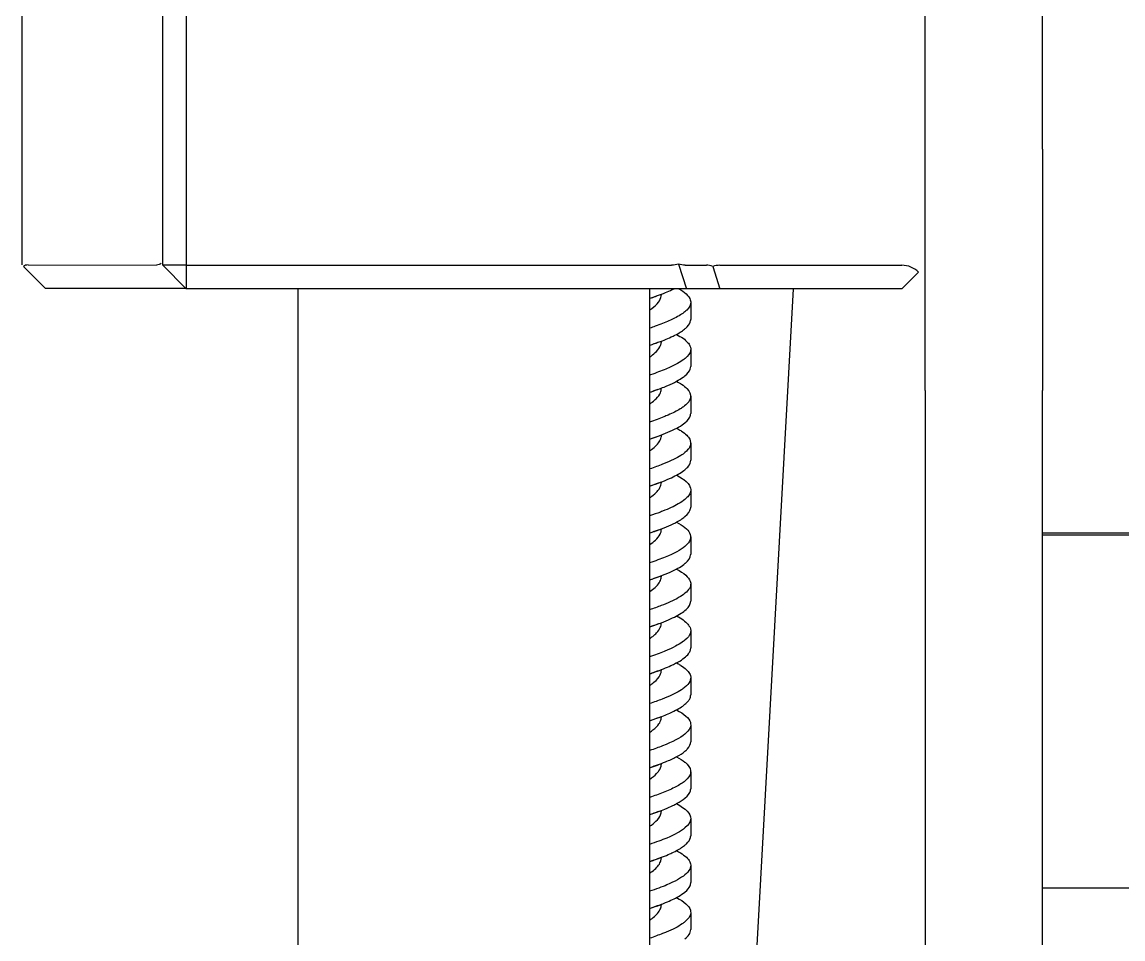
# Model space of a CAD drawing. Header units: millimetres. Extents: x 129 to 6329, y 33 to 3553.
# Drawn here: x 5251.2 to 5438.9, y 1181.4 to 1337.8 of the extents above; entities that cross this region are included whole.
import ezdxf

# ---------------------------------------------------------------- set-up
doc = ezdxf.new("R2010")
doc.units = ezdxf.units.MM
doc.layers.add('vistasIsometricas', color=255, linetype='Continuous')

msp = doc.modelspace()

# ---------------------------------------------------------------- linework, layer by layer
at = {"layer": 'vistasIsometricas', "extrusion": (0, 1, 0)}
for p, q in [((5275.236, 1296.299), (5275.236, 1464.299)), ((5279.236, 1464.296), (5279.236, 1296.296)), ((5405.236, 1316.102), (5405.236, 1444.463)), ((5425.236, 1316.102), (5425.236, 1444.463)), ((5251.236, 1296.353), (5251.236, 1428.145)), ((5405.236, 1274.963), (5405.236, 1316.102)), ((5425.236, 1316.102), (5425.236, 1274.963)), ((5251.512, 1296.075), (5255.236, 1292.353)), ((5252.304, 1296.351), (5274.168, 1296.331)), ((5275.236, 1296.299), (5279.236, 1292.299)), ((5279.236, 1296.296), (5275.236, 1296.299)), ((5279.236, 1296.296), (5361.975, 1296.296)), ((5279.236, 1296.296), (5279.236, 1292.299)), ((5363.177, 1296.481), (5364.497, 1292.299)), ((5364.269, 1296.295), (5367.915, 1296.293)), ((5369.007, 1296.108), (5370.21, 1292.296)), ((5370.21, 1296.293), (5401.236, 1296.293)), ((5404.064, 1295.122), (5401.236, 1292.296)), ((5279.204, 1292.331), (5255.236, 1292.353)), ((5364.497, 1292.299), (5279.236, 1292.299)), ((5298.236, 1292.299), (5298.236, 898.523)), ((5358.236, 1292.299), (5358.236, 829.409)), ((5370.21, 1292.296), (5364.497, 1292.299)), ((5365.236, 976.534), (5382.778, 1292.296)), ((5401.236, 1292.296), (5370.21, 1292.296)), ((5360.236, 1291.318), (5360.236, 1291.358)), ((5365.236, 1289.978), (5365.236, 1287.05)), ((5360.236, 1283.318), (5360.236, 1283.358)), ((5365.236, 1281.978), (5365.236, 1279.05)), ((5360.236, 1275.318), (5360.236, 1275.358)), ((5405.236, 1274.963), (5405.236, 1111.638)), ((5425.236, 1111.638), (5425.236, 1274.963)), ((5365.236, 1273.978), (5365.236, 1271.05)), ((5360.236, 1267.318), (5360.236, 1267.358)), ((5365.236, 1265.978), (5365.236, 1263.05)), ((5360.236, 1259.318), (5360.236, 1259.358)), ((5365.236, 1257.978), (5365.236, 1255.05)), ((5360.236, 1251.318), (5360.236, 1251.358)), ((5425.236, 1250.674), (5485.236, 1250.674)), ((5425.236, 1250.338), (5485.236, 1250.338)), ((5365.236, 1249.978), (5365.236, 1247.05)), ((5360.236, 1243.318), (5360.236, 1243.358)), ((5365.236, 1241.978), (5365.236, 1239.05)), ((5360.236, 1235.318), (5360.236, 1235.358)), ((5365.236, 1233.978), (5365.236, 1231.05)), ((5360.236, 1227.318), (5360.236, 1227.358)), ((5365.236, 1225.978), (5365.236, 1223.05)), ((5360.236, 1219.318), (5360.236, 1219.358)), ((5365.236, 1217.978), (5365.236, 1215.05)), ((5360.236, 1211.318), (5360.236, 1211.358)), ((5365.236, 1209.967), (5365.236, 1207.05)), ((5360.236, 1203.318), (5360.236, 1203.358)), ((5365.236, 1201.978), (5365.236, 1199.05)), ((5360.236, 1195.318), (5360.236, 1195.358)), ((5365.236, 1193.978), (5365.236, 1191.05)), ((5425.236, 1190.163), (5485.236, 1190.163)), ((5360.236, 1187.318), (5360.236, 1187.358)), ((5365.236, 1185.978), (5365.236, 1183.05))]:
    msp.add_line(p, q, dxfattribs=at)
at = {"layer": 'vistasIsometricas'}
for centre, major_axis, ratio, start_param, end_param in [((5255.236, 1292.353), (-3.724, 3.721), 0.3922146, -0.3746576, -0.0005728), ((5370.21, 1292.296), (-3.549, 3.545), 0.5202606, -0.7861301, -0.4806975), ((5370.21, 1292.296), (4, 0), 0.99916, 1.5707963, 1.8762289), ((5401.236, 1292.296), (-4, 0), 0.99916, 3.9269908, 4.712389)]:
    msp.add_ellipse(centre, major_axis=major_axis, ratio=ratio, start_param=start_param, end_param=end_param, dxfattribs=at)
at = {"layer": 'vistasIsometricas', "extrusion": (-2.07411e-16, 7.40543e-18, -1)}
msp.add_ellipse((5271.236, 1300.328), major_axis=(-3.724, 3.721), ratio=0.3922146, start_param=3.1421654, end_param=3.5162502, dxfattribs=at)
at = {"layer": 'vistasIsometricas', "extrusion": (-2e-16, -2.16531e-34, -1)}
msp.add_ellipse((5361.975, 1300.293), major_axis=(4, 0), ratio=0.99916, start_param=1.2653637, end_param=1.5707963, dxfattribs=at)
at = {"layer": 'vistasIsometricas', "extrusion": (-2.12711e-16, 1.26953e-17, -1)}
msp.add_ellipse((5361.975, 1300.293), major_axis=(-3.549, 3.545), ratio=0.5202606, start_param=3.6222901, end_param=3.9277227, dxfattribs=at)
at = {"layer": 'vistasIsometricas'}
for points, knots in [([(5358.236, 1290.641), (5358.254, 1290.647), (5358.272, 1290.653), (5358.61, 1290.767), (5358.922, 1290.875), (5360.191, 1291.328), (5361.06, 1291.673), (5362.022, 1292.112), (5362.219, 1292.206), (5362.407, 1292.299)], [1.33841002, 1.33841002, 1.33841002, 1.33841002, 1.34023497, 1.34023497, 1.37297277, 1.37297277, 1.47769563, 1.47769563, 1.50611772, 1.50611772, 1.50611772, 1.50611772]), ([(5363.206, 1292.299), (5363.714, 1292.004), (5364.132, 1291.708), (5364.452, 1291.413), (5364.825, 1291.069), (5365.067, 1290.725), (5365.173, 1290.381), (5365.209, 1290.264), (5365.23, 1290.148), (5365.235, 1290.032), (5365.254, 1289.571), (5365.027, 1289.111), (5364.564, 1288.65), (5364.472, 1288.558), (5364.37, 1288.466), (5364.259, 1288.374)], [0.5625891698, 0.5625891698, 0.5625891698, 0.5625891698, 0.5632277195, 0.5632277195, 0.5632277195, 0.5639710015, 0.5639710015, 0.5639710015, 0.5642225922, 0.5642225922, 0.5642225922, 0.5652174603, 0.5652174603, 0.5652174603, 0.5654160894, 0.5654160894, 0.5654160894, 0.5654160894]), ([(5358.236, 1288.651), (5358.25, 1288.661), (5358.264, 1288.671), (5358.778, 1289.025), (5359.188, 1289.368), (5359.822, 1290.067), (5360.04, 1290.42), (5360.207, 1290.955), (5360.236, 1291.136), (5360.236, 1291.318)], [-15.64572586, -15.64572586, -15.64572586, -15.64572586, -15.64349195, -15.64349195, -15.56326984, -15.56326984, -15.48097145, -15.48097145, -15.43870708, -15.43870708, -15.43870708, -15.43870708]), ([(5364.259, 1288.374), (5363.813, 1288.006), (5363.219, 1287.637), (5362.49, 1287.269), (5361.895, 1286.969), (5361.211, 1286.669), (5360.448, 1286.369), (5360.041, 1286.209), (5359.611, 1286.049), (5359.161, 1285.889), (5358.862, 1285.782), (5358.553, 1285.676), (5358.236, 1285.569)], [0.5654160913, 0.5654160913, 0.5654160913, 0.5654160913, 0.5662123406, 0.5662123406, 0.5662123406, 0.5668611709, 0.5668611709, 0.5668611709, 0.5672072241, 0.5672072241, 0.5672072241, 0.567437633, 0.567437633, 0.567437633, 0.567437633]), ([(5358.236, 1282.641), (5358.624, 1282.771), (5359, 1282.902), (5360.323, 1283.379), (5361.185, 1283.725), (5362.15, 1284.172), (5362.357, 1284.273), (5363.216, 1284.712), (5363.763, 1285.049), (5364.362, 1285.527), (5364.515, 1285.667), (5364.975, 1286.155), (5365.167, 1286.502), (5365.231, 1286.916), (5365.236, 1286.983), (5365.236, 1287.05)], [2.9605564, 2.9605564, 2.9605564, 2.9605564, 3.00010973, 3.00010973, 3.10526013, 3.10526013, 3.13576651, 3.13576651, 3.23825617, 3.23825617, 3.28066322, 3.28066322, 3.38599444, 3.38599444, 3.40621999, 3.40621999, 3.40621999, 3.40621999]), ([(5362.822, 1284.514), (5363.656, 1284.067), (5364.3, 1283.612), (5364.711, 1283.151), (5364.806, 1283.044), (5364.888, 1282.938), (5364.958, 1282.831), (5365.185, 1282.481), (5365.276, 1282.127), (5365.219, 1281.769), (5365.146, 1281.315), (5364.835, 1280.855), (5364.275, 1280.388), (5364.27, 1280.383), (5364.264, 1280.379), (5364.259, 1280.374)], [0.5703346125, 0.5703346125, 0.5703346125, 0.5703346125, 0.5713281561, 0.5713281561, 0.5713281561, 0.5715569, 0.5715569, 0.5715569, 0.5723037639, 0.5723037639, 0.5723037639, 0.573250879, 0.573250879, 0.573250879, 0.5732599181, 0.5732599181, 0.5732599181, 0.5732599181]), ([(5358.236, 1280.651), (5358.317, 1280.707), (5358.396, 1280.762), (5358.831, 1281.077), (5359.138, 1281.336), (5359.722, 1281.937), (5359.958, 1282.277), (5360.171, 1282.807), (5360.216, 1282.995), (5360.234, 1283.228), (5360.236, 1283.273), (5360.236, 1283.318)], [-16.26673172, -16.26673172, -16.26673172, -16.26673172, -16.25380481, -16.25380481, -16.1934735, -16.1934735, -16.11401056, -16.11401056, -16.07016266, -16.07016266, -16.05977212, -16.05977212, -16.05977212, -16.05977212]), ([(5364.259, 1280.374), (5363.715, 1279.925), (5362.941, 1279.469), (5361.948, 1279.007), (5361.648, 1278.868), (5361.328, 1278.728), (5360.989, 1278.587), (5360.223, 1278.27), (5359.359, 1277.949), (5358.406, 1277.627), (5358.35, 1277.607), (5358.293, 1277.588), (5358.236, 1277.569)], [0.5732599181, 0.5732599181, 0.5732599181, 0.5732599181, 0.574171871, 0.574171871, 0.574171871, 0.5744470655, 0.5744470655, 0.5744470655, 0.5750688051, 0.5750688051, 0.5750688051, 0.575105721, 0.575105721, 0.575105721, 0.575105721]), ([(5364.259, 1277.446), (5364.715, 1277.824), (5365.015, 1278.201), (5365.151, 1278.579), (5365.207, 1278.736), (5365.236, 1278.893), (5365.236, 1279.05)], [0.4266878204, 0.4266878204, 0.4266878204, 0.4266878204, 0.4275033957, 0.4275033957, 0.4275033957, 0.4278427096, 0.4278427096, 0.4278427096, 0.4278427096]), ([(5358.236, 1274.641), (5359.029, 1274.907), (5359.77, 1275.174), (5360.448, 1275.441), (5360.767, 1275.566), (5361.072, 1275.691), (5361.362, 1275.816), (5362.428, 1276.277), (5363.296, 1276.737), (5363.936, 1277.197), (5364.051, 1277.28), (5364.159, 1277.363), (5364.259, 1277.446)], [0.4246662109, 0.4246662109, 0.4246662109, 0.4246662109, 0.4252427329, 0.4252427329, 0.4252427329, 0.4255136432, 0.4255136432, 0.4255136432, 0.4265085139, 0.4265085139, 0.4265085139, 0.4266878186, 0.4266878186, 0.4266878186, 0.4266878186]), ([(5362.822, 1276.514), (5363.133, 1276.347), (5363.415, 1276.181), (5364.044, 1275.767), (5364.354, 1275.521), (5365.079, 1274.782), (5365.291, 1274.292), (5365.177, 1273.456), (5364.994, 1273.113), (5364.5, 1272.574), (5364.279, 1272.38), (5363.842, 1272.055), (5363.647, 1271.924), (5362.871, 1271.446), (5362.183, 1271.1), (5361.147, 1270.652), (5360.904, 1270.55), (5359.918, 1270.155), (5359.11, 1269.862), (5358.236, 1269.569)], [1.20377147, 1.20377147, 1.20377147, 1.20377147, 1.25426655, 1.25426655, 1.32910581, 1.32910581, 1.47809507, 1.47809507, 1.58242203, 1.58242203, 1.64125171, 1.64125171, 1.68097549, 1.68097549, 1.78609534, 1.78609534, 1.81679086, 1.81679086, 1.90584358, 1.90584358, 1.90584358, 1.90584358]), ([(5358.236, 1272.651), (5358.397, 1272.761), (5358.548, 1272.871), (5358.933, 1273.167), (5359.148, 1273.353), (5359.68, 1273.884), (5359.928, 1274.227), (5360.182, 1274.82), (5360.236, 1275.069), (5360.236, 1275.318)], [-23.11613081, -23.11613081, -23.11613081, -23.11613081, -23.0905827, -23.0905827, -23.04718544, -23.04718544, -22.96709204, -22.96709204, -22.90914572, -22.90914572, -22.90914572, -22.90914572]), ([(5364.259, 1269.446), (5364.773, 1269.872), (5365.087, 1270.295), (5365.222, 1270.83), (5365.236, 1270.94), (5365.236, 1271.05)], [0.00002064, 0.00002064, 0.00002064, 0.00002064, 0.12884586, 0.12884586, 0.16214514, 0.16214514, 0.16214514, 0.16214514]), ([(5358.236, 1266.641), (5359.571, 1267.089), (5360.751, 1267.536), (5362.277, 1268.227), (5362.754, 1268.467), (5363.598, 1268.954), (5363.962, 1269.2), (5364.259, 1269.446)], [2.9603884, 2.9603884, 2.9603884, 2.9603884, 3.09653662, 3.09653662, 3.16960922, 3.16960922, 3.24416048, 3.24416048, 3.24416048, 3.24416048]), ([(5358.236, 1264.651), (5358.338, 1264.721), (5358.437, 1264.791), (5359.225, 1265.37), (5359.715, 1265.876), (5360.127, 1266.649), (5360.208, 1266.912), (5360.234, 1267.223), (5360.236, 1267.27), (5360.236, 1267.318)], [-18.76007706, -18.76007706, -18.76007706, -18.76007706, -18.74377369, -18.74377369, -18.6253426, -18.6253426, -18.56402532, -18.56402532, -18.55296472, -18.55296472, -18.55296472, -18.55296472]), ([(5362.822, 1268.514), (5362.901, 1268.472), (5362.978, 1268.43), (5363.053, 1268.387), (5363.278, 1268.261), (5363.487, 1268.134), (5363.679, 1268.007), (5364.376, 1267.547), (5364.847, 1267.087), (5365.075, 1266.626), (5365.115, 1266.544), (5365.148, 1266.463), (5365.173, 1266.381), (5365.29, 1266.002), (5365.242, 1265.623), (5365.03, 1265.245), (5364.868, 1264.955), (5364.609, 1264.664), (5364.259, 1264.374)], [0.5797757603, 0.5797757603, 0.5797757603, 0.5797757603, 0.5798669307, 0.5798669307, 0.5798669307, 0.5801406965, 0.5801406965, 0.5801406965, 0.5811355709, 0.5811355709, 0.5811355709, 0.5813120188, 0.5813120188, 0.5813120188, 0.5821304552, 0.5821304552, 0.5821304552, 0.5827571069, 0.5827571069, 0.5827571069, 0.5827571069]), ([(5364.259, 1264.374), (5364.053, 1264.204), (5363.815, 1264.034), (5363.547, 1263.863), (5362.822, 1263.403), (5361.873, 1262.943), (5360.733, 1262.483), (5360.639, 1262.445), (5360.544, 1262.407), (5360.448, 1262.369), (5359.77, 1262.102), (5359.029, 1261.836), (5358.236, 1261.569)], [0.5827571074, 0.5827571074, 0.5827571074, 0.5827571074, 0.5831253413, 0.5831253413, 0.5831253413, 0.5841202145, 0.5841202145, 0.5841202145, 0.5842021951, 0.5842021951, 0.5842021951, 0.5847786826, 0.5847786826, 0.5847786826, 0.5847786826]), ([(5358.236, 1258.641), (5358.582, 1258.757), (5358.917, 1258.873), (5360.398, 1259.403), (5361.412, 1259.815), (5362.655, 1260.42), (5363.013, 1260.611), (5363.69, 1261.017), (5363.999, 1261.232), (5364.259, 1261.446)], [4.58197717, 4.58197717, 4.58197717, 4.58197717, 4.61722754, 4.61722754, 4.7425423, 4.7425423, 4.80059221, 4.80059221, 4.86563824, 4.86563824, 4.86563824, 4.86563824]), ([(5364.259, 1261.446), (5364.502, 1261.647), (5364.702, 1261.85), (5364.857, 1262.054), (5365.106, 1262.382), (5365.235, 1262.714), (5365.236, 1263.05)], [0.41811009384, 0.41811009384, 0.41811009384, 0.41811009384, 0.41849016246, 0.41849016246, 0.41849016246, 0.4191002971, 0.4191002971, 0.4191002971, 0.4191002971]), ([(5362.822, 1260.514), (5362.901, 1260.472), (5362.978, 1260.43), (5363.053, 1260.387), (5363.434, 1260.173), (5363.768, 1259.959), (5364.052, 1259.745), (5364.655, 1259.29), (5365.033, 1258.836), (5365.173, 1258.381), (5365.175, 1258.375), (5365.177, 1258.369), (5365.179, 1258.364), (5365.314, 1257.903), (5365.206, 1257.443), (5364.857, 1256.982), (5364.704, 1256.78), (5364.503, 1256.577), (5364.259, 1256.375)], [0.5855561009, 0.5855561009, 0.5855561009, 0.5855561009, 0.5856472761, 0.5856472761, 0.5856472761, 0.5861099916, 0.5861099916, 0.5861099916, 0.5870923653, 0.5870923653, 0.5870923653, 0.5871048631, 0.5871048631, 0.5871048631, 0.5880997394, 0.5880997394, 0.5880997394, 0.5885374545, 0.5885374545, 0.5885374545, 0.5885374545]), ([(5358.236, 1256.651), (5358.36, 1256.736), (5358.479, 1256.821), (5358.967, 1257.186), (5359.28, 1257.465), (5359.683, 1257.917), (5359.812, 1258.089), (5360.023, 1258.439), (5360.104, 1258.617), (5360.21, 1258.97), (5360.236, 1259.144), (5360.236, 1259.318)], [-18.13614383, -18.13614383, -18.13614383, -18.13614383, -18.11639036, -18.11639036, -18.05127628, -18.05127628, -18.01121239, -18.01121239, -17.96976044, -17.96976044, -17.92921457, -17.92921457, -17.92921457, -17.92921457]), ([(5364.259, 1256.375), (5363.947, 1256.117), (5363.563, 1255.859), (5363.11, 1255.601), (5362.388, 1255.19), (5361.492, 1254.779), (5360.448, 1254.369), (5360.322, 1254.319), (5360.194, 1254.27), (5360.064, 1254.22), (5359.493, 1254.003), (5358.882, 1253.786), (5358.236, 1253.569)], [0.5885374547, 0.5885374547, 0.5885374547, 0.5885374547, 0.5890946359, 0.5890946359, 0.5890946359, 0.5899825437, 0.5899825437, 0.5899825437, 0.5900895072, 0.5900895072, 0.5900895072, 0.5905589896, 0.5905589896, 0.5905589896, 0.5905589896]), ([(5364.259, 1253.446), (5364.814, 1253.906), (5365.136, 1254.364), (5365.229, 1254.899), (5365.236, 1254.974), (5365.236, 1255.05)], [0.00001254, 0.00001254, 0.00001254, 0.00001254, 0.13925217, 0.13925217, 0.16216704, 0.16216704, 0.16216704, 0.16216704]), ([(5358.236, 1250.641), (5358.619, 1250.77), (5358.993, 1250.899), (5359.356, 1251.03), (5360.602, 1251.479), (5361.715, 1251.939), (5362.626, 1252.411), (5363.283, 1252.75), (5363.834, 1253.095), (5364.259, 1253.446)], [0.4117783843, 0.4117783843, 0.4117783843, 0.4117783843, 0.4120166415, 0.4120166415, 0.4120166415, 0.4128356733, 0.4128356733, 0.4128356733, 0.4134259801, 0.4134259801, 0.4134259801, 0.4134259801]), ([(5362.816, 1252.514), (5363.943, 1251.909), (5364.723, 1251.294), (5365.053, 1250.67), (5365.45, 1249.918), (5365.2, 1249.153), (5364.259, 1248.374)], [0.5928074224, 0.5928074224, 0.5928074224, 0.5928074224, 0.5941610704, 0.5941610704, 0.5941610704, 0.5957902093, 0.5957902093, 0.5957902093, 0.5957902093]), ([(5358.236, 1248.651), (5358.619, 1248.913), (5358.95, 1249.174), (5359.58, 1249.768), (5359.843, 1250.1), (5360.156, 1250.72), (5360.231, 1251.006), (5360.236, 1251.301), (5360.236, 1251.309), (5360.236, 1251.318)], [-18.75700801, -18.75700801, -18.75700801, -18.75700801, -18.69613336, -18.69613336, -18.61863664, -18.61863664, -18.55193808, -18.55193808, -18.54999673, -18.54999673, -18.54999673, -18.54999673]), ([(5364.259, 1248.374), (5363.53, 1247.771), (5362.39, 1247.16), (5360.879, 1246.541), (5360.093, 1246.219), (5359.201, 1245.895), (5358.224, 1245.569)], [0.5957902093, 0.5957902093, 0.5957902093, 0.5957902093, 0.597051243, 0.597051243, 0.597051243, 0.5977074195, 0.5977074195, 0.5977074195, 0.5977074195]), ([(5364.259, 1245.446), (5364.292, 1245.474), (5364.325, 1245.502), (5364.357, 1245.529), (5364.885, 1245.99), (5365.179, 1246.45), (5365.228, 1246.911), (5365.233, 1246.957), (5365.236, 1247.003), (5365.236, 1247.05)], [0.4035664018, 0.4035664018, 0.4035664018, 0.4035664018, 0.4036263273, 0.4036263273, 0.4036263273, 0.4046212018, 0.4046212018, 0.4046212018, 0.4047213561, 0.4047213561, 0.4047213561, 0.4047213561]), ([(5358.236, 1242.641), (5358.362, 1242.683), (5358.487, 1242.726), (5358.611, 1242.768), (5359.263, 1242.992), (5359.877, 1243.216), (5360.448, 1243.44), (5361.048, 1243.676), (5361.599, 1243.912), (5362.096, 1244.148), (5363.007, 1244.581), (5363.736, 1245.013), (5364.259, 1245.446)], [0.4015448313, 0.4015448313, 0.4015448313, 0.4015448313, 0.4016365539, 0.4016365539, 0.4016365539, 0.4021213092, 0.4021213092, 0.4021213092, 0.4026314551, 0.4026314551, 0.4026314551, 0.4035664018, 0.4035664018, 0.4035664018, 0.4035664018]), ([(5362.789, 1244.514), (5364.116, 1243.803), (5364.919, 1243.11), (5365.155, 1242.436), (5365.197, 1242.318), (5365.222, 1242.201), (5365.231, 1242.084), (5365.279, 1241.5), (5364.93, 1240.93), (5364.259, 1240.374)], [0.5937880439, 0.5937880439, 0.5937880439, 0.5937880439, 0.5948493006, 0.5948493006, 0.5948493006, 0.5950351989, 0.5950351989, 0.5950351989, 0.5959634482, 0.5959634482, 0.5959634482, 0.5959634482]), ([(5358.236, 1240.651), (5358.594, 1240.896), (5358.908, 1241.14), (5359.751, 1241.916), (5360.097, 1242.444), (5360.225, 1243.089), (5360.236, 1243.204), (5360.236, 1243.318)], [-25.60615767, -25.60615767, -25.60615767, -25.60615767, -25.54914129, -25.54914129, -25.42556942, -25.42556942, -25.39898685, -25.39898685, -25.39898685, -25.39898685]), ([(5364.259, 1240.374), (5363.963, 1240.129), (5363.601, 1239.884), (5362.757, 1239.397), (5362.276, 1239.154), (5361.267, 1238.698), (5360.753, 1238.485), (5359.589, 1238.037), (5358.934, 1237.803), (5358.236, 1237.569)], [0.0000175, 0.0000175, 0.0000175, 0.0000175, 0.07429146, 0.07429146, 0.14787437, 0.14787437, 0.21251076, 0.21251076, 0.28358143, 0.28358143, 0.28358143, 0.28358143]), ([(5364.259, 1237.446), (5364.533, 1237.673), (5364.75, 1237.899), (5365.067, 1238.35), (5365.168, 1238.574), (5365.228, 1238.882), (5365.236, 1238.966), (5365.236, 1239.05)], [0.00001657, 0.00001657, 0.00001657, 0.00001657, 0.06865849, 0.06865849, 0.1365852, 0.1365852, 0.16200842, 0.16200842, 0.16200842, 0.16200842]), ([(5358.236, 1234.641), (5358.477, 1234.722), (5358.712, 1234.802), (5360.168, 1235.313), (5361.242, 1235.74), (5363.032, 1236.596), (5363.744, 1237.02), (5364.259, 1237.446)], [2.96050679, 2.96050679, 2.96050679, 2.96050679, 2.9850287, 2.9850287, 3.11517801, 3.11517801, 3.24429883, 3.24429883, 3.24429883, 3.24429883]), ([(5358.236, 1232.651), (5358.421, 1232.777), (5358.593, 1232.903), (5359.004, 1233.226), (5359.224, 1233.422), (5359.702, 1233.92), (5359.917, 1234.222), (5360.114, 1234.655), (5360.159, 1234.785), (5360.22, 1235.05), (5360.236, 1235.184), (5360.236, 1235.318)], [-21.25015094, -21.25015094, -21.25015094, -21.25015094, -21.22078425, -21.22078425, -21.17509903, -21.17509903, -21.10477798, -21.10477798, -21.07441182, -21.07441182, -21.04319223, -21.04319223, -21.04319223, -21.04319223]), ([(5362.822, 1236.514), (5362.931, 1236.456), (5363.036, 1236.398), (5363.138, 1236.339), (5363.936, 1235.882), (5364.523, 1235.421), (5364.869, 1234.958), (5364.976, 1234.814), (5365.061, 1234.67), (5365.121, 1234.525), (5365.253, 1234.21), (5365.272, 1233.894), (5365.174, 1233.577), (5365.052, 1233.178), (5364.745, 1232.777), (5364.259, 1232.374)], [0.6036958556, 0.6036958556, 0.6036958556, 0.6036958556, 0.6038250314, 0.6038250314, 0.6038250314, 0.6048393432, 0.6048393432, 0.6048393432, 0.605154472, 0.605154472, 0.605154472, 0.6058409205, 0.6058409205, 0.6058409205, 0.6067025663, 0.6067025663, 0.6067025663, 0.6067025663]), ([(5364.259, 1232.374), (5364.187, 1232.315), (5364.111, 1232.255), (5364.031, 1232.195), (5363.418, 1231.738), (5362.574, 1231.277), (5361.522, 1230.814), (5361.267, 1230.702), (5360.999, 1230.59), (5360.72, 1230.477), (5359.972, 1230.176), (5359.14, 1229.873), (5358.236, 1229.569)], [0.6067025673, 0.6067025673, 0.6067025673, 0.6067025673, 0.6068301864, 0.6068301864, 0.6068301864, 0.6078076117, 0.6078076117, 0.6078076117, 0.6080446512, 0.6080446512, 0.6080446512, 0.6086797196, 0.6086797196, 0.6086797196, 0.6086797196]), ([(5358.236, 1226.641), (5358.564, 1226.751), (5358.884, 1226.861), (5359.694, 1227.15), (5360.168, 1227.328), (5361.059, 1227.684), (5361.475, 1227.861), (5362.436, 1228.303), (5362.944, 1228.567), (5363.756, 1229.06), (5364.078, 1229.288), (5364.629, 1229.765), (5364.848, 1230.012), (5365.116, 1230.458), (5365.191, 1230.655), (5365.231, 1230.919), (5365.236, 1230.984), (5365.236, 1231.05)], [1.33812252, 1.33812252, 1.33812252, 1.33812252, 1.37158397, 1.37158397, 1.42567729, 1.42567729, 1.47939891, 1.47939891, 1.55953038, 1.55953038, 1.62879159, 1.62879159, 1.70386925, 1.70386925, 1.76377419, 1.76377419, 1.78365596, 1.78365596, 1.78365596, 1.78365596]), ([(5362.822, 1228.514), (5362.94, 1228.451), (5363.053, 1228.388), (5363.162, 1228.325), (5363.306, 1228.242), (5363.442, 1228.16), (5363.572, 1228.077), (5364.293, 1227.616), (5364.787, 1227.155), (5365.039, 1226.696), (5365.103, 1226.579), (5365.151, 1226.462), (5365.184, 1226.345), (5365.28, 1226.001), (5365.241, 1225.657), (5365.067, 1225.314), (5364.908, 1225.001), (5364.637, 1224.687), (5364.259, 1224.374)], [0.6084468498, 0.6084468498, 0.6084468498, 0.6084468498, 0.6085813812, 0.6085813812, 0.6085813812, 0.6087580353, 0.6087580353, 0.6087580353, 0.6097440308, 0.6097440308, 0.6097440308, 0.60999525, 0.60999525, 0.60999525, 0.6107336639, 0.6107336639, 0.6107336639, 0.6114091189, 0.6114091189, 0.6114091189, 0.6114091189]), ([(5358.236, 1224.651), (5358.509, 1224.838), (5358.756, 1225.024), (5359.471, 1225.631), (5359.825, 1226.049), (5360.156, 1226.731), (5360.225, 1226.992), (5360.235, 1227.275), (5360.236, 1227.296), (5360.236, 1227.318)], [-20.62637702, -20.62637702, -20.62637702, -20.62637702, -20.58296103, -20.58296103, -20.48515642, -20.48515642, -20.42435405, -20.42435405, -20.41933424, -20.41933424, -20.41933424, -20.41933424]), ([(5364.259, 1224.374), (5364.081, 1224.227), (5363.879, 1224.08), (5363.655, 1223.933), (5362.951, 1223.472), (5362.023, 1223.012), (5360.905, 1222.552), (5360.723, 1222.478), (5360.537, 1222.403), (5360.347, 1222.329), (5359.696, 1222.075), (5358.989, 1221.822), (5358.236, 1221.569)], [0.6114091213, 0.6114091213, 0.6114091213, 0.6114091213, 0.6117269519, 0.6117269519, 0.6117269519, 0.6127239388, 0.6127239388, 0.6127239388, 0.6128854265, 0.6128854265, 0.6128854265, 0.6134364367, 0.6134364367, 0.6134364367, 0.6134364367]), ([(5358.236, 1218.641), (5358.652, 1218.781), (5359.054, 1218.92), (5359.737, 1219.168), (5360.025, 1219.276), (5361.074, 1219.683), (5361.766, 1219.982), (5362.765, 1220.477), (5363.121, 1220.672), (5363.751, 1221.06), (5364.025, 1221.253), (5364.491, 1221.639), (5364.683, 1221.831), (5364.963, 1222.189), (5365.062, 1222.355), (5365.2, 1222.697), (5365.236, 1222.874), (5365.236, 1223.05)], [1.33852585, 1.33852585, 1.33852585, 1.33852585, 1.38097544, 1.38097544, 1.41365449, 1.41365449, 1.504399, 1.504399, 1.56357921, 1.56357921, 1.62208751, 1.62208751, 1.68040988, 1.68040988, 1.73061578, 1.73061578, 1.78411739, 1.78411739, 1.78411739, 1.78411739]), ([(5362.82, 1220.514), (5364.142, 1219.803), (5364.954, 1219.092), (5365.174, 1218.381), (5365.38, 1217.712), (5365.067, 1217.044), (5364.259, 1216.375)], [0.6144578633, 0.6144578633, 0.6144578633, 0.6144578633, 0.6159941046, 0.6159941046, 0.6159941046, 0.617439194, 0.617439194, 0.617439194, 0.617439194]), ([(5358.236, 1216.651), (5358.441, 1216.791), (5358.632, 1216.932), (5359.24, 1217.418), (5359.579, 1217.763), (5360.009, 1218.388), (5360.136, 1218.666), (5360.222, 1219.069), (5360.236, 1219.193), (5360.236, 1219.318)], [-21.24682249, -21.24682249, -21.24682249, -21.24682249, -21.21420839, -21.21420839, -21.13364468, -21.13364468, -21.06882176, -21.06882176, -21.03984904, -21.03984904, -21.03984904, -21.03984904]), ([(5364.259, 1216.375), (5363.451, 1215.706), (5362.148, 1215.037), (5360.448, 1214.369), (5359.77, 1214.102), (5359.027, 1213.836), (5358.231, 1213.569)], [0.617439194, 0.617439194, 0.617439194, 0.617439194, 0.6188842838, 0.6188842838, 0.6188842838, 0.6194607987, 0.6194607987, 0.6194607987, 0.6194607987]), ([(5364.259, 1213.446), (5364.427, 1213.585), (5364.573, 1213.724), (5364.697, 1213.861), (5365.058, 1214.262), (5365.235, 1214.658), (5365.236, 1215.05)], [0.3787061252, 0.3787061252, 0.3787061252, 0.3787061252, 0.3789929696, 0.3789929696, 0.3789929696, 0.3798258681, 0.3798258681, 0.3798258681, 0.3798258681]), ([(5358.236, 1210.641), (5358.693, 1210.794), (5359.131, 1210.947), (5359.548, 1211.1), (5360.039, 1211.279), (5360.501, 1211.458), (5360.932, 1211.635), (5361.62, 1211.919), (5362.231, 1212.201), (5362.759, 1212.48), (5363.372, 1212.805), (5363.873, 1213.127), (5364.259, 1213.446)], [0.3768192713, 0.3768192713, 0.3768192713, 0.3768192713, 0.3771221148, 0.3771221148, 0.3771221148, 0.3774783918, 0.3774783918, 0.3774783918, 0.3780466008, 0.3780466008, 0.3780466008, 0.3787061234, 0.3787061234, 0.3787061234, 0.3787061234]), ([(5358.236, 1208.651), (5358.717, 1208.98), (5359.117, 1209.307), (5359.574, 1209.788), (5359.7, 1209.941), (5360.053, 1210.447), (5360.194, 1210.798), (5360.233, 1211.207), (5360.236, 1211.262), (5360.236, 1211.318)], [-28.09608787, -28.09608787, -28.09608787, -28.09608787, -28.01963764, -28.01963764, -27.98412401, -27.98412401, -27.90198988, -27.90198988, -27.88908654, -27.88908654, -27.88908654, -27.88908654]), ([(5362.822, 1212.514), (5363.382, 1212.213), (5363.851, 1211.914), (5364.382, 1211.482), (5364.525, 1211.351), (5365.1, 1210.74), (5365.293, 1210.263), (5365.151, 1209.313), (5364.827, 1208.845), (5364.259, 1208.374)], [2.82594017, 2.82594017, 2.82594017, 2.82594017, 2.91703493, 2.91703493, 2.9567688, 2.9567688, 3.10201673, 3.10201673, 3.24451747, 3.24451747, 3.24451747, 3.24451747]), ([(5364.259, 1208.374), (5363.858, 1208.042), (5363.337, 1207.711), (5362.077, 1207.051), (5361.344, 1206.723), (5359.817, 1206.119), (5359.055, 1205.844), (5358.236, 1205.569)], [0.00002382, 0.00002382, 0.00002382, 0.00002382, 0.10061808, 0.10061808, 0.2001782, 0.2001782, 0.28378231, 0.28378231, 0.28378231, 0.28378231]), ([(5364.259, 1205.446), (5364.772, 1205.871), (5365.086, 1206.294), (5365.222, 1206.829), (5365.236, 1206.939), (5365.236, 1207.05)], [0.00001737, 0.00001737, 0.00001737, 0.00001737, 0.12860535, 0.12860535, 0.16213806, 0.16213806, 0.16213806, 0.16213806]), ([(5358.236, 1202.641), (5358.253, 1202.646), (5358.27, 1202.652), (5359.22, 1202.972), (5360.077, 1203.286), (5361.329, 1203.797), (5361.776, 1203.994), (5362.415, 1204.301), (5362.633, 1204.412), (5363.411, 1204.831), (5363.887, 1205.138), (5364.259, 1205.446)], [2.96032284, 2.96032284, 2.96032284, 2.96032284, 2.96205037, 2.96205037, 3.05735926, 3.05735926, 3.11705567, 3.11705567, 3.15057262, 3.15057262, 3.24392551, 3.24392551, 3.24392551, 3.24392551]), ([(5358.236, 1200.651), (5358.657, 1200.939), (5359.016, 1201.226), (5359.672, 1201.871), (5359.932, 1202.228), (5360.184, 1202.83), (5360.236, 1203.074), (5360.236, 1203.318)], [-23.74005114, -23.74005114, -23.74005114, -23.74005114, -23.67309661, -23.67309661, -23.58986403, -23.58986403, -23.53300448, -23.53300448, -23.53300448, -23.53300448]), ([(5362.822, 1204.514), (5364.365, 1203.686), (5365.28, 1202.818), (5365.234, 1201.912), (5365.209, 1201.412), (5364.893, 1200.899), (5364.259, 1200.375)], [0.6298620645, 0.6298620645, 0.6298620645, 0.6298620645, 0.6315670188, 0.6315670188, 0.6315670188, 0.6325088704, 0.6325088704, 0.6325088704, 0.6325088704]), ([(5364.259, 1200.375), (5363.582, 1199.814), (5362.541, 1199.241), (5361.148, 1198.653), (5360.302, 1198.297), (5359.317, 1197.935), (5358.219, 1197.569)], [0.6325088704, 0.6325088704, 0.6325088704, 0.6325088704, 0.6335153378, 0.6335153378, 0.6335153378, 0.6341264968, 0.6341264968, 0.6341264968, 0.6341264968]), ([(5358.236, 1194.641), (5358.51, 1194.733), (5358.778, 1194.825), (5360.024, 1195.265), (5360.91, 1195.611), (5361.904, 1196.057), (5362.114, 1196.155), (5363.006, 1196.593), (5363.583, 1196.932), (5364.216, 1197.406), (5364.377, 1197.541), (5364.879, 1198.024), (5365.105, 1198.37), (5365.218, 1198.816), (5365.232, 1198.913), (5365.236, 1199.024), (5365.236, 1199.037), (5365.236, 1199.05)], [2.96039447, 2.96039447, 2.96039447, 2.96039447, 2.98833974, 2.98833974, 3.09363877, 3.09363877, 3.12351096, 3.12351096, 3.22633528, 3.22633528, 3.26724401, 3.26724401, 3.3725076, 3.3725076, 3.40215856, 3.40215856, 3.40605797, 3.40605797, 3.40605797, 3.40605797]), ([(5362.822, 1196.514), (5363.744, 1196.019), (5364.448, 1195.509), (5364.85, 1194.983), (5365.034, 1194.742), (5365.156, 1194.498), (5365.207, 1194.251), (5365.334, 1193.645), (5365.038, 1193.019), (5364.259, 1192.375)], [0.6370674919, 0.6370674919, 0.6370674919, 0.6370674919, 0.6379679838, 0.6379679838, 0.6379679838, 0.6383805115, 0.6383805115, 0.6383805115, 0.6393912403, 0.6393912403, 0.6393912403, 0.6393912403]), ([(5358.236, 1192.651), (5358.548, 1192.865), (5358.827, 1193.078), (5359.637, 1193.791), (5360.003, 1194.288), (5360.209, 1194.965), (5360.236, 1195.141), (5360.236, 1195.318)], [-23.11666953, -23.11666953, -23.11666953, -23.11666953, -23.06696961, -23.06696961, -22.95064763, -22.95064763, -22.90953996, -22.90953996, -22.90953996, -22.90953996]), ([(5364.259, 1192.375), (5363.589, 1191.82), (5362.562, 1191.252), (5361.186, 1190.67), (5360.332, 1190.308), (5359.334, 1189.941), (5358.218, 1189.569)], [0.6393912403, 0.6393912403, 0.6393912403, 0.6393912403, 0.6402599607, 0.6402599607, 0.6402599607, 0.6407989417, 0.6407989417, 0.6407989417, 0.6407989417]), ([(5358.236, 1186.641), (5358.871, 1186.854), (5359.472, 1187.068), (5360.355, 1187.403), (5360.663, 1187.524), (5361.803, 1187.995), (5362.536, 1188.344), (5363.583, 1188.944), (5363.955, 1189.195), (5364.681, 1189.796), (5364.969, 1190.144), (5365.167, 1190.609), (5365.2, 1190.725), (5365.23, 1190.91), (5365.236, 1190.98), (5365.236, 1191.05)], [1.33855187, 1.33855187, 1.33855187, 1.33855187, 1.40334963, 1.40334963, 1.44017051, 1.44017051, 1.54609259, 1.54609259, 1.62220933, 1.62220933, 1.72806746, 1.72806746, 1.7630656, 1.7630656, 1.78423671, 1.78423671, 1.78423671, 1.78423671]), ([(5362.819, 1188.514), (5364.142, 1187.803), (5364.954, 1187.092), (5365.174, 1186.381), (5365.38, 1185.712), (5365.067, 1185.043), (5364.259, 1184.374)], [0.6375790521, 0.6375790521, 0.6375790521, 0.6375790521, 0.6391155186, 0.6391155186, 0.6391155186, 0.6405606052, 0.6405606052, 0.6405606052, 0.6405606052]), ([(5358.236, 1184.651), (5358.539, 1184.858), (5358.81, 1185.065), (5359.254, 1185.452), (5359.435, 1185.633), (5359.81, 1186.072), (5359.976, 1186.331), (5360.185, 1186.833), (5360.236, 1187.075), (5360.236, 1187.318)], [-23.73705469, -23.73705469, -23.73705469, -23.73705469, -23.68886157, -23.68886157, -23.64688223, -23.64688223, -23.58653479, -23.58653479, -23.53006976, -23.53006976, -23.53006976, -23.53006976]), ([(5364.259, 1184.374), (5364.109, 1184.251), (5363.942, 1184.127), (5363.76, 1184.003), (5363.08, 1183.542), (5362.173, 1183.082), (5361.073, 1182.622), (5360.871, 1182.538), (5360.662, 1182.453), (5360.448, 1182.369), (5359.77, 1182.102), (5359.029, 1181.836), (5358.236, 1181.569)], [0.6405606067, 0.6405606067, 0.6405606067, 0.6405606067, 0.6408283424, 0.6408283424, 0.6408283424, 0.6418232166, 0.6418232166, 0.6418232166, 0.642005691, 0.642005691, 0.642005691, 0.6425821601, 0.6425821601, 0.6425821601, 0.6425821601]), ([(5364.259, 1181.446), (5364.557, 1181.693), (5364.792, 1181.942), (5364.956, 1182.194), (5365.14, 1182.476), (5365.235, 1182.762), (5365.235, 1183.05)], [0.3595025375, 0.3595025375, 0.3595025375, 0.3595025375, 0.3599999493, 0.3599999493, 0.3599999493, 0.3605606145, 0.3605606145, 0.3605606145, 0.3605606145])]:
    msp.add_open_spline(points, degree=3, knots=knots, dxfattribs=at)
for points in [[(5359.701, 1291.156), (5359.209, 1290.974), (5358.721, 1290.791), (5358.236, 1290.605)], [(5359.701, 1283.156), (5359.21, 1282.974), (5358.721, 1282.791), (5358.236, 1282.605)], [(5358.629, 1277.702), (5358.629, 1277.702), (5358.629, 1277.702), (5358.629, 1277.702)], [(5359.413, 1277.979), (5359.413, 1277.979), (5359.413, 1277.979), (5359.413, 1277.979)], [(5359.638, 1275.133), (5359.168, 1274.959), (5358.7, 1274.783), (5358.236, 1274.605)], [(5358.629, 1269.702), (5358.629, 1269.702), (5358.629, 1269.702), (5358.629, 1269.702)], [(5359.413, 1269.979), (5359.413, 1269.979), (5359.413, 1269.979), (5359.413, 1269.979)], [(5359.633, 1267.131), (5359.164, 1266.957), (5358.698, 1266.782), (5358.236, 1266.605)], [(5358.629, 1261.702), (5358.629, 1261.702), (5358.629, 1261.703), (5358.629, 1261.703)], [(5359.413, 1261.979), (5359.413, 1261.979), (5359.413, 1261.979), (5359.413, 1261.979)], [(5359.703, 1259.157), (5359.211, 1258.975), (5358.721, 1258.791), (5358.236, 1258.605)], [(5359.412, 1253.979), (5359.413, 1253.979), (5359.413, 1253.979), (5359.413, 1253.979)], [(5358.629, 1253.703), (5358.629, 1253.703), (5358.629, 1253.703), (5358.629, 1253.703)], [(5359.701, 1251.156), (5359.209, 1250.974), (5358.721, 1250.791), (5358.236, 1250.605)], [(5358.629, 1245.702), (5358.629, 1245.702), (5358.629, 1245.702), (5358.629, 1245.702)], [(5359.413, 1245.979), (5359.413, 1245.979), (5359.413, 1245.979), (5359.413, 1245.979)], [(5359.641, 1243.134), (5359.17, 1242.959), (5358.701, 1242.783), (5358.236, 1242.605)], [(5358.629, 1237.702), (5358.629, 1237.702), (5358.629, 1237.702), (5358.629, 1237.702)], [(5359.413, 1237.979), (5359.413, 1237.979), (5359.413, 1237.979), (5359.413, 1237.979)], [(5359.702, 1235.156), (5359.21, 1234.975), (5358.721, 1234.791), (5358.236, 1234.605)], [(5358.629, 1229.702), (5358.629, 1229.702), (5358.629, 1229.702), (5358.629, 1229.702)], [(5359.413, 1229.979), (5359.413, 1229.979), (5359.413, 1229.979), (5359.413, 1229.979)], [(5359.703, 1227.157), (5359.211, 1226.975), (5358.721, 1226.791), (5358.236, 1226.605)], [(5359.413, 1221.979), (5359.413, 1221.979), (5359.413, 1221.979), (5359.413, 1221.979)], [(5358.629, 1221.702), (5358.629, 1221.702), (5358.629, 1221.703), (5358.629, 1221.703)], [(5359.703, 1219.157), (5359.211, 1218.975), (5358.721, 1218.791), (5358.236, 1218.605)], [(5359.701, 1211.156), (5359.21, 1210.974), (5358.721, 1210.791), (5358.236, 1210.605)], [(5358.629, 1205.702), (5358.629, 1205.702), (5358.629, 1205.702), (5358.629, 1205.702)], [(5359.413, 1205.979), (5359.413, 1205.979), (5359.413, 1205.979), (5359.413, 1205.979)], [(5359.701, 1203.156), (5359.209, 1202.974), (5358.721, 1202.791), (5358.236, 1202.605)], [(5359.702, 1195.156), (5359.21, 1194.975), (5358.721, 1194.791), (5358.236, 1194.605)], [(5359.703, 1187.157), (5359.211, 1186.975), (5358.721, 1186.791), (5358.236, 1186.605)], [(5358.629, 1181.702), (5358.629, 1181.703), (5358.629, 1181.703), (5358.629, 1181.703)], [(5359.413, 1181.979), (5359.413, 1181.979), (5359.413, 1181.979), (5359.413, 1181.979)]]:
    msp.add_open_spline(points, degree=3, dxfattribs=at)

doc.saveas('drawing.dxf')
